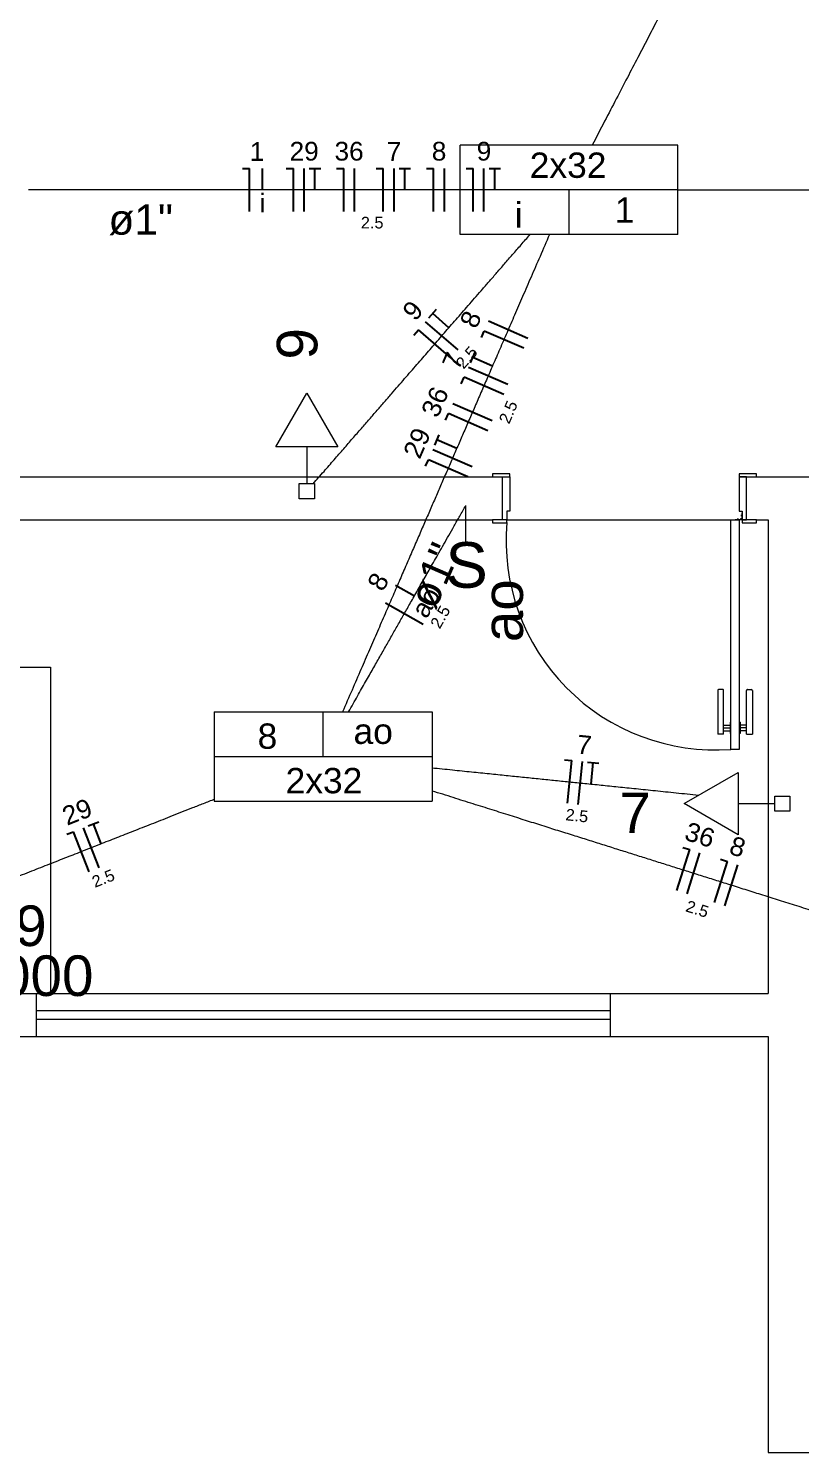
# Model space of a CAD drawing. Header units: millimetres. Extents: x -130 to 1399, y -90 to 1288.
# Drawn here: x 1146.645 to 1149.335, y 1245.821 to 1250.783 of the extents above; entities that cross this region are included whole.
import ezdxf

# ---------------------------------------------------------------- set-up
doc = ezdxf.new("R2010")
doc.units = ezdxf.units.MM
doc.header["$LTSCALE"] = 0.01
for name, color, linetype, lineweight in [('Arquitetura', 134, 'Continuous', 5), ('EL-Condutos', 3, 'Continuous', 13), ('EL-Fios', 9, 'Continuous', 25), ('EL-Textos condutos', 7, 'Continuous', 20), ('EL-Textos fios', 7, 'Continuous', 20), ('EL-Textos pontos', 5, 'Continuous', 20), ('P-SIMBOL', 5, 'Continuous', 5)]:
    doc.layers.add(name, color=color, linetype=linetype, lineweight=lineweight)
doc.styles.add('ARIAL', font='arial.ttf')

msp = doc.modelspace()

# ---------------------------------------------------------------- linework, layer by layer
at = {"layer": 'Arquitetura'}
for p, q in [((1143.8569, 1249.2207), (1148.2619, 1249.2207)), ((1149.1814, 1249.2207), (1149.4369, 1249.2207)), ((1146.1214, 1249.0707), (1148.2619, 1249.0707)), ((1148.3119, 1249.0707), (1149.0914, 1249.0707)), ((1149.1154, 1249.0722), (1149.1179, 1249.0722)), ((1149.1299, 1249.0872), (1149.1299, 1249.0847)), ((1149.1814, 1249.0707), (1149.2214, 1249.0707)), ((1146.1214, 1248.5572), (1146.7214, 1248.5572)), ((1146.7214, 1248.5572), (1146.7214, 1247.4207)), ((1146.1214, 1247.4207), (1149.2214, 1247.4207)), ((1146.6714, 1247.4207), (1146.6714, 1247.2707)), ((1148.6714, 1247.4207), (1148.6714, 1247.2707)), ((1140.2719, 1247.2707), (1149.2214, 1247.2707)), ((1149.2214, 1245.8207), (1152.0719, 1245.8207))]:
    msp.add_line(p, q, dxfattribs=at)
at = {"layer": 'Arquitetura', "color": 2}
for p, q in [((1149.0914, 1248.2707), (1149.0914, 1249.0707)), ((1149.0914, 1249.0707), (1149.1214, 1249.0707)), ((1149.1214, 1249.0707), (1149.1214, 1248.2707)), ((1149.1214, 1248.2707), (1149.0914, 1248.2707))]:
    msp.add_line(p, q, dxfattribs=at)
at = {"layer": 'Arquitetura', "linetype": 'Continuous'}
for p, q in [((1149.2214, 1249.0707), (1149.2214, 1247.4207)), ((1146.6714, 1247.3607), (1148.6714, 1247.3607)), ((1146.6714, 1247.3307), (1148.6714, 1247.3307)), ((1149.2214, 1247.2707), (1149.2214, 1245.8207))]:
    msp.add_line(p, q, dxfattribs=at)
at = {"layer": 'Arquitetura', "color": 3, "linetype": 'Continuous'}
for p, q in [((1149.0464, 1248.4762), (1149.0464, 1248.3242)), ((1149.0634, 1248.4792), (1149.0489, 1248.4792)), ((1149.0664, 1248.3242), (1149.0664, 1248.4762)), ((1149.1469, 1248.3242), (1149.1469, 1248.4762)), ((1149.1499, 1248.4792), (1149.1639, 1248.4792)), ((1149.1669, 1248.4762), (1149.1669, 1248.3242)), ((1149.0894, 1248.3657), (1149.0894, 1248.3257)), ((1149.1239, 1248.3657), (1149.1239, 1248.3257))]:
    msp.add_line(p, q, dxfattribs=at)
at = {"layer": 'Arquitetura', "color": 3}
for p, q in [((1149.0664, 1248.3557), (1149.0894, 1248.3557)), ((1149.0894, 1248.3657), (1149.0914, 1248.3657)), ((1149.1239, 1248.3657), (1149.1214, 1248.3657)), ((1149.1469, 1248.3557), (1149.1239, 1248.3557)), ((1149.0664, 1248.3242), (1149.0464, 1248.3242)), ((1149.0664, 1248.3457), (1149.0894, 1248.3457)), ((1149.0664, 1248.3357), (1149.0894, 1248.3357)), ((1149.0894, 1248.3257), (1149.0914, 1248.3257)), ((1149.1239, 1248.3257), (1149.1214, 1248.3257)), ((1149.1469, 1248.3457), (1149.1239, 1248.3457)), ((1149.1469, 1248.3357), (1149.1239, 1248.3357)), ((1149.1469, 1248.3242), (1149.1669, 1248.3242))]:
    msp.add_line(p, q, dxfattribs=at)
for points in [[(1148.2619, 1249.2207), (1148.3219, 1249.2207), (1148.3219, 1249.2307), (1148.2619, 1249.2307), (1148.2619, 1249.2207)], [(1149.1214, 1249.2207), (1149.1469, 1249.2207), (1149.1814, 1249.2207), (1149.1814, 1249.2307), (1149.1214, 1249.2307), (1149.1214, 1249.2207)], [(1148.2619, 1249.0607), (1148.3119, 1249.0607), (1148.3119, 1249.0707), (1148.2619, 1249.0707), (1148.2619, 1249.0607)], [(1149.1314, 1249.0607), (1149.1814, 1249.0607), (1149.1814, 1249.0707), (1149.1314, 1249.0707), (1149.1314, 1249.0607)]]:
    msp.add_lwpolyline(points, close=True, dxfattribs=at)
at = {"layer": 'Arquitetura', "color": 2}
for points in [[(1148.3219, 1249.1007), (1148.3119, 1249.1007), (1148.3119, 1249.0707), (1148.2964, 1249.0707), (1148.2964, 1249.2207), (1148.3219, 1249.2207), (1148.3219, 1249.1007)], [(1149.1214, 1249.1007), (1149.1314, 1249.1007), (1149.1314, 1249.0707), (1149.1469, 1249.0707), (1149.1469, 1249.2207), (1149.1214, 1249.2207), (1149.1214, 1249.1007)]]:
    msp.add_lwpolyline(points, close=True, dxfattribs=at)
at = {"layer": 'Arquitetura', "color": 1}
for points in [[(1149.1304, 1249.0752), (1149.1314, 1249.0732), (1149.1314, 1249.0732), (1149.1314, 1249.0757), (1149.1314, 1249.0957), (1149.1304, 1249.0957), (1149.1304, 1249.0752)], [(1149.1274, 1249.0717), (1149.1289, 1249.0707), (1149.1289, 1249.0707), (1149.1269, 1249.0707), (1149.1069, 1249.0707), (1149.1069, 1249.0717), (1149.1274, 1249.0717)]]:
    msp.add_lwpolyline(points, dxfattribs=at)
at = {"layer": 'Arquitetura'}
for points in [[(1149.1164, 1249.0732), (1149.1164, 1249.0732), (1149.1144, 1249.0732), (1149.1144, 1249.0732), (1149.1189, 1249.0732), (1149.1189, 1249.0732), (1149.1169, 1249.0732), (1149.1169, 1249.0732)], [(1149.1144, 1249.0732), (1149.1154, 1249.0722), (1149.1154, 1249.0717)], [(1149.1189, 1249.0732), (1149.1179, 1249.0722), (1149.1179, 1249.0717)], [(1149.1294, 1249.0862), (1149.1289, 1249.0862), (1149.1289, 1249.0882), (1149.1294, 1249.0882), (1149.1294, 1249.0832), (1149.1289, 1249.0832), (1149.1289, 1249.0857), (1149.1294, 1249.0857)], [(1149.1294, 1249.0882), (1149.1299, 1249.0872), (1149.1304, 1249.0872)], [(1149.1294, 1249.0832), (1149.1299, 1249.0847), (1149.1304, 1249.0847)]]:
    msp.add_lwpolyline(points, dxfattribs=at)
at = {"layer": 'Arquitetura', "color": 1}
msp.add_circle((1149.1289, 1249.0732), 0.0025, dxfattribs=at)
at = {"layer": 'Arquitetura'}
msp.add_arc((1149.0379, 1248.9982), 0.7292, 175.064, 274.207, dxfattribs=at)
at = {"layer": 'Arquitetura', "color": 3, "linetype": 'Continuous'}
for centre, start, end in [((1149.0494, 1248.4762), 99.4623, 180), ((1149.0639, 1248.4762), 0, 99.4623), ((1149.1494, 1248.4762), 80.5377, 180), ((1149.1634, 1248.4762), 0, 80.5377)]:
    msp.add_arc(centre, 0.003, start, end, dxfattribs=at)
at = {"layer": 'EL-Condutos', "linetype": 'Continuous'}
for points in [[(1147.5664, 1252.8119), (1147.5125, 1252.7046), (1147.4617, 1252.6034), (1147.4136, 1252.5076), (1147.3681, 1252.417), (1147.3249, 1252.331), (1147.2838, 1252.2492), (1147.2446, 1252.1712), (1147.2071, 1252.0964), (1147.171, 1252.0244), (1147.136, 1251.9549), (1147.1021, 1251.8873), (1147.0689, 1251.8212), (1147.0362, 1251.7561), (1147.0038, 1251.6917), (1146.9715, 1251.6273), (1146.9391, 1251.5627), (1146.9063, 1251.4973), (1146.8728, 1251.4308), (1146.8386, 1251.3625), (1146.8032, 1251.2922), (1146.7666, 1251.2193), (1146.7285, 1251.1434), (1146.6887, 1251.0641), (1146.6469, 1250.9809), (1146.6029, 1250.8933), (1146.5565, 1250.8009), (1146.5075, 1250.7033), (1146.4556, 1250.6), (1146.4006, 1250.4905), (1146.3423, 1250.3744)], [(1149.5519, 1252.1869), (1149.508, 1252.1027), (1149.4667, 1252.0233), (1149.4276, 1251.9484), (1149.3908, 1251.8777), (1149.356, 1251.8108), (1149.3229, 1251.7474), (1149.2916, 1251.6872), (1149.2616, 1251.6297), (1149.233, 1251.5747), (1149.2054, 1251.5218), (1149.1788, 1251.4707), (1149.1529, 1251.421), (1149.1275, 1251.3723), (1149.1026, 1251.3244), (1149.0778, 1251.2769), (1149.0531, 1251.2294), (1149.0282, 1251.1817), (1149.003, 1251.1332), (1148.9773, 1251.0838), (1148.9508, 1251.0331), (1148.9235, 1250.9807), (1148.8952, 1250.9263), (1148.8656, 1250.8695), (1148.8346, 1250.81), (1148.802, 1250.7474), (1148.7677, 1250.6815), (1148.7314, 1250.6118), (1148.6929, 1250.538), (1148.6522, 1250.4598), (1148.609, 1250.3769)], [(1148.1476, 1250.2206), (1148.0833, 1250.2206), (1148.022, 1250.2206), (1147.9634, 1250.2206), (1147.9073, 1250.2206), (1147.8536, 1250.2206), (1147.8019, 1250.2206), (1147.7521, 1250.2206), (1147.7039, 1250.2206), (1147.6573, 1250.2206), (1147.6119, 1250.2206), (1147.5675, 1250.2206), (1147.524, 1250.2206), (1147.4811, 1250.2206), (1147.4386, 1250.2206), (1147.3964, 1250.2206), (1147.3541, 1250.2206), (1147.3116, 1250.2206), (1147.2687, 1250.2206), (1147.2252, 1250.2206), (1147.1808, 1250.2206), (1147.1354, 1250.2206), (1147.0888, 1250.2206), (1147.0406, 1250.2206), (1146.9908, 1250.2206), (1146.9391, 1250.2206), (1146.8854, 1250.2206), (1146.8293, 1250.2206), (1146.7707, 1250.2206), (1146.7094, 1250.2206), (1146.6451, 1250.2206)], [(1148.9076, 1250.2206), (1148.9719, 1250.2206), (1149.0332, 1250.2206), (1149.0918, 1250.2206), (1149.1479, 1250.2206), (1149.2016, 1250.2206), (1149.2533, 1250.2206), (1149.3031, 1250.2206), (1149.3513, 1250.2206), (1149.3979, 1250.2206), (1149.4433, 1250.2206), (1149.4877, 1250.2206), (1149.5312, 1250.2206), (1149.5741, 1250.2206), (1149.6166, 1250.2206), (1149.6589, 1250.2206), (1149.7011, 1250.2206), (1149.7436, 1250.2206), (1149.7865, 1250.2206), (1149.83, 1250.2206), (1149.8744, 1250.2206), (1149.9198, 1250.2206), (1149.9665, 1250.2206), (1150.0146, 1250.2206), (1150.0644, 1250.2206), (1150.1161, 1250.2206), (1150.1699, 1250.2206), (1150.226, 1250.2206), (1150.2845, 1250.2206), (1150.3459, 1250.2206), (1150.4101, 1250.2206)], [(1147.637, 1249.1965), (1147.6744, 1249.2396), (1147.7098, 1249.2803), (1147.7432, 1249.3187), (1147.7747, 1249.3549), (1147.8045, 1249.3892), (1147.8328, 1249.4217), (1147.8597, 1249.4526), (1147.8852, 1249.482), (1147.9096, 1249.51), (1147.9329, 1249.5369), (1147.9554, 1249.5627), (1147.9771, 1249.5876), (1147.9982, 1249.6119), (1148.0188, 1249.6355), (1148.039, 1249.6588), (1148.059, 1249.6818), (1148.079, 1249.7048), (1148.099, 1249.7278), (1148.1191, 1249.751), (1148.1397, 1249.7746), (1148.1606, 1249.7987), (1148.1822, 1249.8235), (1148.2045, 1249.8491), (1148.2276, 1249.8757), (1148.2518, 1249.9035), (1148.2771, 1249.9326), (1148.3036, 1249.9631), (1148.3316, 1249.9953), (1148.3611, 1250.0292), (1148.3923, 1250.065)], [(1148.4601, 1250.0649), (1148.427, 1249.9886), (1148.3958, 1249.9166), (1148.3663, 1249.8486), (1148.3384, 1249.7843), (1148.312, 1249.7234), (1148.287, 1249.6656), (1148.2631, 1249.6106), (1148.2403, 1249.558), (1148.2185, 1249.5076), (1148.1974, 1249.459), (1148.177, 1249.412), (1148.1572, 1249.3662), (1148.1377, 1249.3214), (1148.1186, 1249.2771), (1148.0995, 1249.2332), (1148.0805, 1249.1892), (1148.0613, 1249.145), (1148.0418, 1249.1001), (1148.022, 1249.0543), (1148.0016, 1249.0073), (1147.9805, 1248.9587), (1147.9587, 1248.9083), (1147.9359, 1248.8558), (1147.912, 1248.8007), (1147.887, 1248.7429), (1147.8606, 1248.682), (1147.8327, 1248.6177), (1147.8032, 1248.5497), (1147.772, 1248.4778), (1147.7389, 1248.4015)], [(1147.76, 1248.4017), (1147.776, 1248.4298), (1147.7912, 1248.4566), (1147.8056, 1248.4819), (1147.8193, 1248.5061), (1147.8324, 1248.5292), (1147.845, 1248.5513), (1147.8571, 1248.5726), (1147.8688, 1248.5932), (1147.8801, 1248.6132), (1147.8912, 1248.6327), (1147.9021, 1248.6519), (1147.9129, 1248.6709), (1147.9236, 1248.6898), (1147.9344, 1248.7088), (1147.9453, 1248.7279), (1147.9563, 1248.7474), (1147.9676, 1248.7672), (1147.9792, 1248.7876), (1147.9911, 1248.8087), (1148.0035, 1248.8305), (1148.0165, 1248.8533), (1148.03, 1248.8772), (1148.0442, 1248.9022), (1148.0592, 1248.9285), (1148.0749, 1248.9562), (1148.0916, 1248.9855), (1148.1092, 1249.0165), (1148.1278, 1249.0493), (1148.1475, 1249.084), (1148.1684, 1249.1207)], [(1148.0499, 1248.2069), (1148.0865, 1248.2032), (1148.1216, 1248.1996), (1148.1555, 1248.1961), (1148.1882, 1248.1927), (1148.2199, 1248.1895), (1148.2506, 1248.1863), (1148.2804, 1248.1833), (1148.3095, 1248.1803), (1148.338, 1248.1774), (1148.3659, 1248.1745), (1148.3934, 1248.1717), (1148.4206, 1248.1689), (1148.4476, 1248.1662), (1148.4745, 1248.1634), (1148.5014, 1248.1606), (1148.5285, 1248.1579), (1148.5557, 1248.1551), (1148.5833, 1248.1523), (1148.6114, 1248.1494), (1148.64, 1248.1465), (1148.6692, 1248.1435), (1148.6992, 1248.1404), (1148.7301, 1248.1372), (1148.762, 1248.134), (1148.795, 1248.1306), (1148.8292, 1248.1271), (1148.8647, 1248.1234), (1148.9016, 1248.1197), (1148.94, 1248.1157), (1148.9801, 1248.1116)], [(1149.8391, 1247.5624), (1149.7527, 1247.5896), (1149.6711, 1247.6154), (1149.5937, 1247.6398), (1149.5204, 1247.6629), (1149.4508, 1247.6848), (1149.3846, 1247.7057), (1149.3216, 1247.7255), (1149.2614, 1247.7445), (1149.2038, 1247.7626), (1149.1484, 1247.7801), (1149.0949, 1247.797), (1149.0431, 1247.8133), (1148.9927, 1247.8292), (1148.9432, 1247.8448), (1148.8946, 1247.8601), (1148.8464, 1247.8753), (1148.7983, 1247.8905), (1148.7501, 1247.9057), (1148.7014, 1247.921), (1148.652, 1247.9366), (1148.6016, 1247.9525), (1148.5498, 1247.9688), (1148.4964, 1247.9856), (1148.4411, 1248.003), (1148.3835, 1248.0212), (1148.3234, 1248.0401), (1148.2605, 1248.06), (1148.1945, 1248.0808), (1148.125, 1248.1027), (1148.0518, 1248.1258)], [(1147.2929, 1248.0969), (1147.2539, 1248.0815), (1147.2165, 1248.0668), (1147.1805, 1248.0527), (1147.1459, 1248.039), (1147.1124, 1248.0259), (1147.08, 1248.0131), (1147.0485, 1248.0008), (1147.0178, 1247.9887), (1146.9877, 1247.9769), (1146.9582, 1247.9653), (1146.9291, 1247.9538), (1146.9002, 1247.9425), (1146.8715, 1247.9312), (1146.8428, 1247.9199), (1146.8139, 1247.9085), (1146.7848, 1247.8971), (1146.7552, 1247.8855), (1146.7252, 1247.8737), (1146.6945, 1247.8616), (1146.663, 1247.8492), (1146.6306, 1247.8365), (1146.5971, 1247.8233), (1146.5625, 1247.8097), (1146.5265, 1247.7955), (1146.4891, 1247.7808), (1146.4501, 1247.7655), (1146.4094, 1247.7495), (1146.3669, 1247.7328), (1146.3224, 1247.7153), (1146.2758, 1247.697)]]:
    msp.add_spline(points, degree=3, dxfattribs=at)
at = {"layer": 'EL-Fios'}
for p, q in [((1147.3901, 1250.2956), (1147.4151, 1250.2956)), ((1147.4151, 1250.1456), (1147.4151, 1250.2956)), ((1147.46, 1250.2206), (1147.46, 1250.2956)), ((1147.5428, 1250.2956), (1147.5678, 1250.2956)), ((1147.5678, 1250.1456), (1147.5678, 1250.2956)), ((1147.6053, 1250.1456), (1147.6053, 1250.2956)), ((1147.6228, 1250.2956), (1147.6628, 1250.2956)), ((1147.6428, 1250.2206), (1147.6428, 1250.2956)), ((1147.7181, 1250.2956), (1147.7431, 1250.2956)), ((1147.7431, 1250.1456), (1147.7431, 1250.2956)), ((1147.7806, 1250.1456), (1147.7806, 1250.2956)), ((1147.856, 1250.2956), (1147.881, 1250.2956)), ((1147.881, 1250.1456), (1147.881, 1250.2956)), ((1147.9185, 1250.1456), (1147.9185, 1250.2956)), ((1147.936, 1250.2956), (1147.976, 1250.2956)), ((1147.956, 1250.2206), (1147.956, 1250.2956)), ((1148.0314, 1250.2956), (1148.0564, 1250.2956)), ((1148.0564, 1250.1456), (1148.0564, 1250.2956)), ((1148.0939, 1250.1456), (1148.0939, 1250.2956)), ((1148.1693, 1250.2956), (1148.1943, 1250.2956)), ((1148.1943, 1250.1456), (1148.1943, 1250.2956)), ((1148.2318, 1250.1456), (1148.2318, 1250.2956)), ((1148.2493, 1250.2956), (1148.2893, 1250.2956)), ((1148.2693, 1250.2206), (1148.2693, 1250.2956)), ((1148.04, 1249.7743), (1148.0663, 1249.8044)), ((1148.1097, 1249.7401), (1148.0531, 1249.7893)), ((1148.1417, 1249.6626), (1148.0285, 1249.7611)), ((1148.3851, 1249.7032), (1148.2475, 1249.7629)), ((1147.9875, 1249.7139), (1148.0039, 1249.7328)), ((1148.1171, 1249.6343), (1148.0039, 1249.7328)), ((1148.2226, 1249.7056), (1148.2325, 1249.7285)), ((1148.3702, 1249.6688), (1148.2325, 1249.7285)), ((1148.1847, 1249.6181), (1148.2006, 1249.6548)), ((1148.2614, 1249.6066), (1148.1926, 1249.6364)), ((1148.3153, 1249.5423), (1148.1777, 1249.602)), ((1148.1528, 1249.5447), (1148.1628, 1249.5676)), ((1148.3004, 1249.5079), (1148.1628, 1249.5676)), ((1148.098, 1249.4182), (1148.1079, 1249.4411)), ((1148.2456, 1249.3814), (1148.1079, 1249.4411)), ((1148.2605, 1249.4158), (1148.1228, 1249.4755)), ((1148.0601, 1249.3306), (1148.076, 1249.3673)), ((1148.1368, 1249.3192), (1148.068, 1249.349)), ((1148.1907, 1249.2549), (1148.0531, 1249.3146)), ((1148.0282, 1249.2573), (1148.0382, 1249.2802)), ((1148.1758, 1249.2205), (1148.0382, 1249.2802)), ((1147.9892, 1248.8052), (1147.924, 1248.8423)), ((1148.0194, 1248.7065), (1147.8889, 1248.7805)), ((1148.5129, 1248.2349), (1148.5378, 1248.2323)), ((1148.5225, 1248.0831), (1148.5378, 1248.2323)), ((1148.5598, 1248.0793), (1148.5751, 1248.2285)), ((1148.5925, 1248.2267), (1148.6323, 1248.2226)), ((1148.6047, 1248.1501), (1148.6124, 1248.2247)), ((1146.8524, 1248.0043), (1146.8896, 1248.0189)), ((1146.8985, 1247.9418), (1146.871, 1248.0116)), ((1146.778, 1247.975), (1146.8012, 1247.9841)), ((1146.8561, 1247.8445), (1146.8012, 1247.9841)), ((1146.891, 1247.8583), (1146.8361, 1247.9979)), ((1148.9034, 1247.7787), (1148.9485, 1247.9218)), ((1148.9247, 1247.9293), (1148.9485, 1247.9218)), ((1148.9392, 1247.7674), (1148.9843, 1247.9105)), ((1149.0349, 1247.7372), (1149.08, 1247.8803)), ((1149.0562, 1247.8878), (1149.08, 1247.8803)), ((1149.0707, 1247.726), (1149.1158, 1247.869))]:
    msp.add_line(p, q, dxfattribs=at)
at = {"layer": 'P-SIMBOL'}
for p, q in [((1148.1484, 1250.065), (1148.1484, 1250.3763)), ((1148.9069, 1250.3763), (1148.1484, 1250.3763)), ((1148.9069, 1250.065), (1148.9069, 1250.3763)), ((1148.9069, 1250.2206), (1148.1484, 1250.2206)), ((1148.5276, 1250.2206), (1148.5276, 1250.065)), ((1148.9069, 1250.065), (1148.1484, 1250.065)), ((1147.5063, 1249.3252), (1147.6145, 1249.5127)), ((1147.6145, 1249.5127), (1147.7228, 1249.3252)), ((1147.7228, 1249.3252), (1147.5063, 1249.3252)), ((1147.6145, 1249.3252), (1147.6145, 1249.1972)), ((1147.588, 1249.1972), (1147.641, 1249.1972)), ((1147.588, 1249.1442), (1147.588, 1249.1972)), ((1147.641, 1249.1972), (1147.641, 1249.1442)), ((1147.641, 1249.1442), (1147.588, 1249.1442)), ((1148.1684, 1248.9922), (1148.1684, 1249.1207)), ((1147.2922, 1248.4013), (1147.2922, 1248.09)), ((1147.2922, 1248.4013), (1148.0507, 1248.4013)), ((1147.6714, 1248.2457), (1147.6714, 1248.4013)), ((1148.0507, 1248.4013), (1148.0507, 1248.09)), ((1147.2922, 1248.2457), (1148.0507, 1248.2457)), ((1148.9294, 1248.0818), (1149.1169, 1248.19)), ((1149.1169, 1248.19), (1149.1169, 1247.9735)), ((1149.2449, 1248.0553), (1149.2449, 1248.1083)), ((1149.2449, 1248.1083), (1149.298, 1248.1083)), ((1149.298, 1248.1083), (1149.298, 1248.0553)), ((1147.2922, 1248.09), (1148.0507, 1248.09)), ((1149.1169, 1247.9735), (1148.9294, 1248.0818)), ((1149.1169, 1248.0818), (1149.2449, 1248.0818)), ((1149.298, 1248.0553), (1149.2449, 1248.0553))]:
    msp.add_line(p, q, dxfattribs=at)

# ---------------------------------------------------------------- texts
at = {"layer": 'EL-Textos condutos', "insert": (1147.0358, 1250.0616), "char_height": 0.1059, "width": 0.38124, "attachment_point": 8, "line_spacing_factor": 0.798, "style": 'ARIAL'}
msp.add_mtext('ø1"', dxfattribs=at)
at = {"layer": 'EL-Textos condutos', "insert": (1148.1087, 1248.855), "char_height": 0.1059, "width": 0.38124, "attachment_point": 8, "rotation": 66.5605, "line_spacing_factor": 0.798, "style": 'ARIAL'}
msp.add_mtext('ø1"', dxfattribs=at)
at = {"layer": 'EL-Textos fios', "attachment_point": 8, "line_spacing_factor": 0.798, "style": 'ARIAL'}
for s, insert, char_height, width in [('1', (1147.4413, 1250.3217), 0.0653, 0.078366), ('29', (1147.6053, 1250.3217), 0.06531, 0.156732), ('36', (1147.7618, 1250.3217), 0.06531, 0.156732), ('7', (1147.9183, 1250.3217), 0.0653, 0.078366), ('8', (1148.0753, 1250.3217), 0.0653, 0.078366), ('9', (1148.2318, 1250.3217), 0.0653, 0.078366), ('i', (1147.4598, 1250.1422), 0.0653, 0.078366), ('2.5', (1147.8423, 1250.0855), 0.04059, 0.146142)]:
    msp.add_mtext(s, dxfattribs=dict(at, insert=insert, char_height=char_height, width=width))
for s, insert, char_height, width, rotation in [('9', (1148.009, 1249.7783), 0.0653, 0.078366, 48.9879), ('8', (1148.216, 1249.7562), 0.0653, 0.078366, 66.5605), ('7', (1148.1535, 1249.6122), 0.0653, 0.078366, 66.5605), ('2.5', (1148.1871, 1249.6229), 0.04059, 0.146142, 48.9879), ('36', (1148.0915, 1249.4687), 0.06531, 0.156732, 66.5605), ('2.5', (1148.3355, 1249.438), 0.04059, 0.146142, 66.5605), ('29', (1148.029, 1249.3252), 0.06531, 0.156732, 66.5605), ('8', (1147.892, 1248.8388), 0.0653, 0.078366, 60.4069), ('ao', (1148.0575, 1248.7668), 0.06531, 0.156732, 60.4069), ('2.5', (1148.0976, 1248.7222), 0.04059, 0.146142, 60.4069), ('7', (1148.5779, 1248.2546), 0.0653, 0.078366, 354.1509), ('29', (1146.8264, 1248.0222), 0.06531, 0.156732, 21.463), ('2.5', (1148.5536, 1248.0195), 0.04059, 0.146142, 354.1509), ('36', (1148.9742, 1247.9412), 0.06531, 0.156732, 342.5027), ('8', (1149.1057, 1247.8997), 0.0653, 0.078366, 342.5027), ('2.5', (1146.9129, 1247.8021), 0.04059, 0.146142, 21.463), ('2.5', (1148.9688, 1247.6949), 0.04059, 0.146142, 342.5027)]:
    msp.add_mtext(s, dxfattribs=dict(at, insert=insert, char_height=char_height, width=width, rotation=rotation))
at = {"layer": 'EL-Textos pontos', "attachment_point": 8, "line_spacing_factor": 0.798, "style": 'ARIAL'}
for s, insert, char_height, width in [('2x32', (1148.5248, 1250.2612), 0.08825, 0.4236), ('i', (1148.3528, 1250.0892), 0.0882, 0.1059), ('1', (1148.7218, 1250.1062), 0.0882, 0.1059), ('8', (1147.4773, 1248.2717), 0.0882, 0.1059), ('ao', (1147.8458, 1248.2887), 0.08825, 0.2118), ('2x32', (1147.6743, 1248.1167), 0.08825, 0.4236), ('7', (1148.7583, 1247.9792), 0.1412, 0.16944), ('29', (1146.5983, 1247.5837), 0.1412, 0.33888), ('2000', (1146.6518, 1247.4097), 0.1412, 0.67776)]:
    msp.add_mtext(s, dxfattribs=dict(at, insert=insert, char_height=char_height, width=width))
at = {"layer": 'EL-Textos pontos', "char_height": 0.1412, "attachment_point": 8, "rotation": 90.0002, "line_spacing_factor": 0.798, "style": 'ARIAL'}
for s, insert, width in [('9', (1147.6532, 1249.6841), 0.16944), ('ao', (1148.3697, 1248.7541), 0.33888)]:
    msp.add_mtext(s, dxfattribs=dict(at, insert=insert, width=width))
at = {"layer": 'P-SIMBOL', "insert": (1148.2453, 1248.832), "char_height": 0.1588, "width": 0.19062, "attachment_point": 9, "line_spacing_factor": 0.798, "style": 'ARIAL'}
msp.add_mtext('S', dxfattribs=at)

doc.saveas('drawing.dxf')
